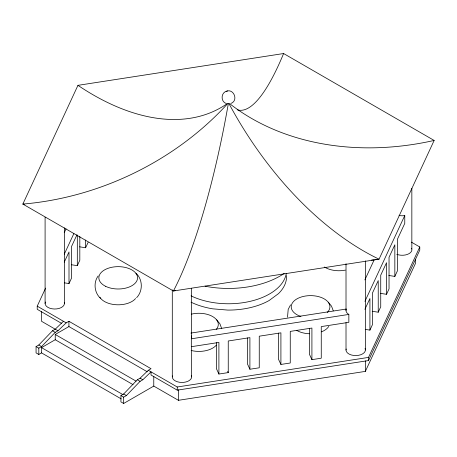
<?xml version="1.0" encoding="UTF-8"?>
<svg xmlns="http://www.w3.org/2000/svg" width="457" height="457" viewBox="0 0 457 457"><rect width="100%" height="100%" fill="white"/><g stroke="black" fill="none" stroke-linecap="round" stroke-linejoin="round"><path stroke-width="0.69" d="M77.953 85.345L22.85 204.079L173.397 290.995L379.047 259.182L434.15 140.448L283.603 53.532L77.953 85.345A256.109 147.862 60 0 0 227.403 103.51M64.237 232.727L66.037 228.854M61.615 323.396L37.228 309.315L37.228 306.156L45.603 288.104M64.306 254.166L73.885 233.527M64.271 262.141L69.001 251.95L69.001 283.557L64.328 282.832M77.022 234.675L71.509 246.552L71.509 278.159L69.001 283.557M71.303 264.729L77.313 265.654L79.815 260.262L79.815 236.378M79.609 246.826L85.619 247.757L88.121 242.359M364.863 279.907L374.152 259.902M364.926 301.363L404.765 215.527L403.417 215.727A9.677 5.587 0 0 1 399.041 215.453M364.897 309.332L369.919 298.501L369.919 330.108L365.246 329.388M369.919 330.108L372.426 324.71L372.426 293.103L378.23 280.604L378.23 312.211L372.221 311.28M378.23 312.211L380.732 306.813L380.732 275.205L386.536 262.701L386.536 294.308L380.527 293.377M386.536 294.308L389.038 288.91L389.038 257.302L394.842 244.803L394.842 276.411L388.833 275.48M394.842 276.411L397.35 271.012L397.35 239.405L404.765 223.427L404.765 215.527M415.453 259.233L415.453 263.449L365.36 371.387L178.407 400.309L153.769 386.085L123.664 403.468L120.922 401.886L120.922 395.568L123.664 397.144L126.4 395.568L140.088 381.344L142.824 379.761L151.033 371.861L151.033 375.02L177.247 390.158L368.519 360.567L368.519 357.408L419.772 246.974L411.409 242.147M368.519 360.567L419.772 250.139L419.772 246.974M290.543 304.893L288.19 309.4L287.527 317.164M98.215 275.862C93.234 282.506 94.325 292.663 100.426 298.232M136.632 297.69C143.035 291.058 142.881 279.444 135.98 273.223M121.191 398.881L41.547 352.895L38.811 354.478L36.069 352.895L36.069 346.577L38.811 344.995L52.492 330.771L55.234 329.194L63.443 321.288M36.069 346.577L38.811 348.154L41.547 346.577L55.234 332.353L57.97 330.771L66.179 322.871L68.916 321.288L151.033 368.702L148.297 370.279L140.088 378.185L137.346 379.761L123.664 393.985L120.922 395.568M133.027 384.64L55.234 339.728L55.234 334.461L68.916 326.561L147.331 371.827M41.547 352.895L41.547 347.628L55.234 339.728M226.798 91.172C220.834 92.354 220.457 101.78 226.289 103.505M230.905 103.442C238.811 100.66 233.698 87.967 226.095 91.349M175.277 290.503L173.397 290.995A256.109 54.12 -81.2 0 0 228.38 103.425M227.198 91.069L227.58 90.972M190.923 333.079L346.337 309.029M311.914 359.653L311.914 328.046L290.258 331.394L290.258 363.001L280.912 364.446L280.912 332.845L259.256 336.192L259.256 367.799L249.905 369.245L249.905 337.637L228.249 340.991L228.249 372.598L218.903 374.043L218.903 342.436L191.323 346.703L191.323 338.803L348.845 314.427L348.845 322.328L321.26 326.595L321.26 358.202L311.914 359.653L309.412 354.255L309.412 328.269M148.297 370.279L177.247 386.993L368.519 357.408M371.518 260.05L373.575 259.816M374.94 259.656L379.047 259.182A256.109 147.862 60 0 1 228.831 103.351M24.187 204.547L22.85 204.079A256.109 201.988 -24.9 0 0 227.557 103.768M37.228 306.156L66.179 322.871M57.97 330.771L41.547 321.288L41.547 311.457M140.088 378.185L142.824 379.761M52.492 330.771L55.234 332.353M137.346 379.761L140.088 381.344M55.234 334.461L136.112 381.155M38.811 344.995L41.547 346.577M123.664 393.985L126.4 395.568M41.547 347.628L123.042 394.682M328.292 302.151L331.542 306.201L333.284 310.834M216.721 319.837L219.948 323.899L221.668 328.537M280.912 364.446L278.404 359.053L278.404 333.062M249.905 369.245L247.403 363.852L247.403 337.86M227.695 371.398L228.249 372.598M218.903 374.043L216.395 368.645L216.395 342.659M411.506 248.254L411.843 249.008A9.677 5.587 0 0 1 407.273 254.458A9.677 5.587 0 0 1 396.785 254.309M411.843 188.41L411.843 249.008M365.366 260.867L365.366 349.982M365.36 360.847L365.36 371.387M346.012 263.672L346.012 310.474M346.012 322.591L346.012 349.982M191.649 288.43L191.649 337.357M191.649 346.663L191.649 376.865M178.407 389.77L178.407 400.309M177.247 386.993L177.247 390.158M172.295 289.892L172.295 376.865M153.769 376.248L153.769 386.085M123.664 397.144L123.664 403.468M85.619 240.028L85.619 247.757M77.313 235.452L77.313 265.654M68.916 321.288L68.916 326.561M64.448 227.86L64.448 303.431M45.094 217.166L45.094 303.431M38.811 348.154L38.811 354.478M64.294 302.465A9.671 5.587 0 0 1 54.343 309.012A9.671 5.587 0 0 1 45.426 301.991M191.323 375.42A9.677 5.587 0 0 1 179.47 382.263L177.133 381.704A9.677 5.587 0 0 1 172.443 375.894M365.034 348.537A9.677 5.587 0 0 1 364.069 352.775L362.532 353.935A9.677 5.587 0 0 1 351.216 354.94A9.677 5.587 0 0 1 346.155 349.011M191.323 335.912A9.677 5.587 0 0 1 191.323 338.803M348.845 314.427A9.677 5.587 0 0 1 346.155 309.503M286.545 275.628A58.068 33.521 0 0 1 278.433 293.674L269.064 300.552A58.068 33.521 0 0 1 227.803 310.086L212.796 308.841A58.068 33.521 0 0 1 191.043 302.18M286.316 273.337A58.068 33.521 0 0 1 250.505 301.266A58.068 33.521 0 0 1 191.043 295.862M284.214 273.395A72.583 41.907 0 0 1 205.056 286.196M191.283 314.182A19.354 11.174 0 0 1 212.939 316.718A19.354 11.174 0 0 1 216.35 329.331M216.35 345.132A19.354 11.174 0 0 1 191.135 350.468M135.609 298.518A19.354 11.174 0 0 1 117.043 304.785A19.354 11.174 0 0 1 99.906 297.279M345.338 270.121A19.354 11.174 0 0 1 324.51 267.031M300.917 316.49A19.354 11.174 0 0 1 293.84 301.186A19.354 11.174 0 0 1 320.368 297.164A19.354 11.174 0 0 1 327.223 312.497M328.8 326.367A19.354 11.174 0 0 1 321.494 331.833M309.509 333.764A19.354 11.174 0 0 1 296.736 330.417M434.15 140.448A256.109 201.988 -24.9 0 1 229.608 103.608M283.603 53.532A256.109 54.12 -81.2 0 1 237.206 109.783M105.521 286.265A19.354 11.174 0 0 0 137.203 279.947A19.354 11.174 0 0 0 111.879 267.265A19.354 11.174 0 0 0 105.521 286.265"/></g></svg>
